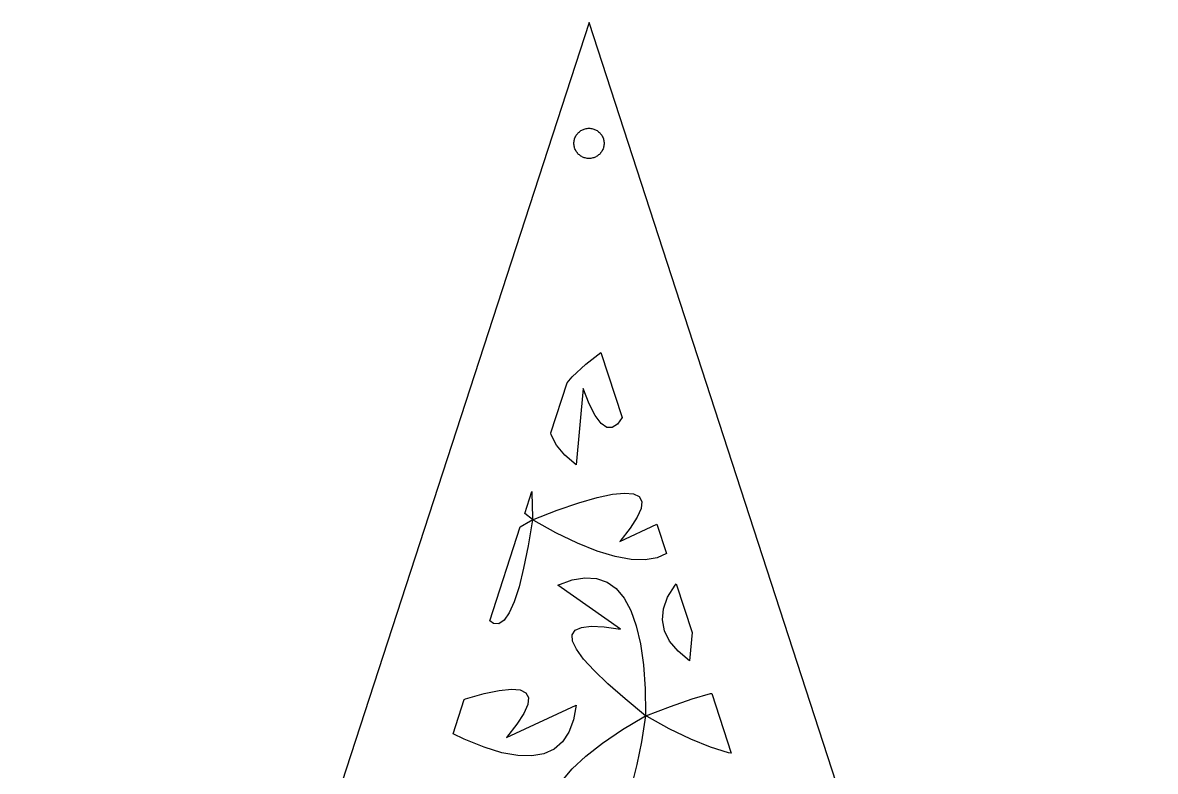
# Model space of a CAD drawing. Header units: metres. Extents: x -75 to 75, y 0 to 231.
# Drawn here: x -75 to 75, y 131.6 to 230.8 of the extents above; entities that cross this region are included whole.
import ezdxf

# ---------------------------------------------------------------- set-up
doc = ezdxf.new("R2010")
doc.units = ezdxf.units.M

msp = doc.modelspace()

# ---------------------------------------------------------------- linework, layer by layer
for p, q in [((0, 230.826), (-75, 0)), ((75, 0), (0, 230.826)), ((-1.68864, 215.898), (-1.61803, 216.002)), ((-1.61803, 216.002), (-1.54102, 216.101)), ((-1.54102, 216.101), (-1.45793, 216.195)), ((-1.45793, 216.195), (-1.36908, 216.284)), ((-1.36908, 216.284), (-1.27484, 216.367)), ((-1.27484, 216.367), (-1.17557, 216.444)), ((-1.17557, 216.444), (-1.07164, 216.515)), ((-1.07164, 216.515), (-0.963501, 216.579)), ((-0.963501, 216.579), (-0.851547, 216.636)), ((-0.851547, 216.636), (-0.736237, 216.686)), ((-0.736237, 216.686), (-0.618027, 216.728)), ((-0.618027, 216.728), (-0.497375, 216.763)), ((-0.497375, 216.763), (-0.374756, 216.791)), ((-0.374756, 216.791), (-0.250656, 216.81)), ((-0.250656, 216.81), (-0.12558, 216.822)), ((-0.12558, 216.822), (0, 216.826)), ((0, 216.826), (0.12558, 216.822)), ((0.12558, 216.822), (0.250656, 216.81)), ((0.250656, 216.81), (0.374756, 216.791)), ((0.374756, 216.791), (0.497375, 216.763)), ((0.497375, 216.763), (0.618027, 216.728)), ((0.618027, 216.728), (0.736237, 216.686)), ((0.736237, 216.686), (0.851547, 216.636)), ((0.851547, 216.636), (0.963501, 216.579)), ((0.963501, 216.579), (1.07164, 216.515)), ((1.07164, 216.515), (1.17557, 216.444)), ((1.17557, 216.444), (1.27484, 216.367)), ((1.27484, 216.367), (1.36908, 216.284)), ((1.36908, 216.284), (1.45793, 216.195)), ((1.45793, 216.195), (1.54102, 216.101)), ((1.54102, 216.101), (1.61803, 216.002)), ((1.61803, 216.002), (1.68864, 215.898)), ((-2, 214.826), (-1.99605, 214.952)), ((-1.99605, 214.701), (-2, 214.826)), ((-1.99605, 214.952), (-1.98422, 215.077)), ((-1.98422, 214.576), (-1.99605, 214.701)), ((-1.98422, 215.077), (-1.96457, 215.201)), ((-1.96457, 214.451), (-1.98422, 214.576)), ((-1.96457, 215.201), (-1.93716, 215.324)), ((-1.93716, 215.324), (-1.9021, 215.444)), ((-1.9021, 215.444), (-1.85954, 215.562)), ((-1.85954, 215.562), (-1.80965, 215.678)), ((-1.80965, 215.678), (-1.75261, 215.79)), ((-1.75261, 215.79), (-1.68864, 215.898)), ((1.68864, 215.898), (1.75261, 215.79)), ((1.75261, 215.79), (1.80965, 215.678)), ((1.80965, 215.678), (1.85954, 215.562)), ((1.85954, 215.562), (1.9021, 215.444)), ((1.9021, 215.444), (1.93716, 215.324)), ((1.93716, 215.324), (1.96457, 215.201)), ((1.96457, 215.201), (1.98422, 215.077)), ((1.98422, 214.576), (1.96457, 214.451)), ((1.98422, 215.077), (1.99605, 214.952)), ((1.99605, 214.701), (1.98422, 214.576)), ((1.99605, 214.952), (2, 214.826)), ((2, 214.826), (1.99605, 214.701)), ((-1.93716, 214.329), (-1.96457, 214.451)), ((-1.9021, 214.208), (-1.93716, 214.329)), ((-1.85954, 214.09), (-1.9021, 214.208)), ((-1.80965, 213.975), (-1.85954, 214.09)), ((-1.75261, 213.863), (-1.80965, 213.975)), ((-1.68864, 213.755), (-1.75261, 213.863)), ((-1.61803, 213.651), (-1.68864, 213.755)), ((-1.54102, 213.551), (-1.61803, 213.651)), ((-1.45793, 213.457), (-1.54102, 213.551)), ((-1.36908, 213.368), (-1.45793, 213.457)), ((-1.27484, 213.285), (-1.36908, 213.368)), ((-1.17557, 213.208), (-1.27484, 213.285)), ((-1.07164, 213.138), (-1.17557, 213.208)), ((-0.963501, 213.074), (-1.07164, 213.138)), ((-0.851547, 213.017), (-0.963501, 213.074)), ((-0.736237, 212.967), (-0.851547, 213.017)), ((0.851547, 213.017), (0.736237, 212.967)), ((0.963501, 213.074), (0.851547, 213.017)), ((1.07164, 213.138), (0.963501, 213.074)), ((1.17557, 213.208), (1.07164, 213.138)), ((1.27484, 213.285), (1.17557, 213.208)), ((1.36908, 213.368), (1.27484, 213.285)), ((1.45793, 213.457), (1.36908, 213.368)), ((1.54102, 213.551), (1.45793, 213.457)), ((1.61803, 213.651), (1.54102, 213.551)), ((1.68864, 213.755), (1.61803, 213.651)), ((1.75261, 213.863), (1.68864, 213.755)), ((1.80965, 213.975), (1.75261, 213.863)), ((1.85954, 214.09), (1.80965, 213.975)), ((1.9021, 214.208), (1.85954, 214.09)), ((1.93716, 214.329), (1.9021, 214.208)), ((1.96457, 214.451), (1.93716, 214.329)), ((-0.618027, 212.924), (-0.736237, 212.967)), ((-0.497375, 212.889), (-0.618027, 212.924)), ((-0.374756, 212.862), (-0.497375, 212.889)), ((-0.250656, 212.842), (-0.374756, 212.862)), ((-0.12558, 212.83), (-0.250656, 212.842)), ((0, 212.826), (-0.12558, 212.83)), ((0.12558, 212.83), (0, 212.826)), ((0.250656, 212.842), (0.12558, 212.83)), ((0.374756, 212.862), (0.250656, 212.842)), ((0.497375, 212.889), (0.374756, 212.862)), ((0.618027, 212.924), (0.497375, 212.889)), ((0.736237, 212.967), (0.618027, 212.924)), ((-0.413818, 185.575), (1.57997, 187.131)), ((1.57997, 187.131), (4.38652, 178.493)), ((-2.2197, 183.89), (-0.413818, 185.575)), ((-5.05196, 176.445), (-2.88861, 183.103)), ((-2.88861, 183.103), (-2.2197, 183.89)), ((-0.778656, 182.333), (-1.69556, 172.221)), ((0.042114, 180.287), (-0.778656, 182.333)), ((0.834503, 178.751), (0.042114, 180.287)), ((1.60355, 177.717), (0.834503, 178.751)), ((2.3497, 177.184), (1.60355, 177.717)), ((3.07205, 177.15), (2.3497, 177.184)), ((3.77197, 177.617), (3.07205, 177.15)), ((4.38652, 178.493), (3.77197, 177.617)), ((-5.00885, 176.219), (-5.05196, 176.445)), ((-4.319, 174.835), (-5.00885, 176.219)), ((-3.21304, 173.502), (-4.319, 174.835)), ((-1.69556, 172.221), (-3.21304, 173.502)), ((-8.51559, 165.785), (-7.57648, 168.675)), ((-7.57648, 168.675), (-7.565, 168.515)), ((-7.565, 168.515), (-7.5032, 165.245)), ((1.09955, 167.882), (3.12103, 168.318)), ((3.12103, 168.318), (4.72046, 168.485)), ((4.72046, 168.485), (5.89691, 168.382)), ((5.89691, 168.382), (6.65039, 168.009)), ((6.65039, 168.009), (6.98227, 167.367)), ((-4.21005, 166.197), (-1.34399, 167.175)), ((-1.34399, 167.175), (1.09955, 167.882)), ((6.98227, 167.367), (6.89301, 166.454)), ((-7.5032, 164.959), (-8.51559, 165.785)), ((-7.5032, 165.245), (-7.5032, 164.959)), ((-7.49268, 164.951), (-4.21005, 166.197)), ((6.38168, 165.271), (5.4483, 163.816)), ((6.89301, 166.454), (6.38168, 165.271)), ((-13.1399, 151.553), (-9.09871, 163.991)), ((-9.09871, 163.991), (-7.72568, 164.818)), ((-7.50412, 164.947), (-8.06671, 161.48)), ((-7.72568, 164.818), (-7.50412, 164.947)), ((-7.29309, 164.835), (-7.49268, 164.951)), ((-4.38171, 163.227), (-7.29309, 164.835)), ((4.08646, 162.082), (8.98288, 164.347)), ((5.4483, 163.816), (4.08646, 162.082)), ((8.98288, 164.347), (10.2472, 160.456)), ((-1.51611, 161.835), (-4.38171, 163.227)), ((-8.06671, 161.48), (-8.65311, 158.509)), ((1.09726, 160.778), (-1.51611, 161.835)), ((3.45932, 160.056), (1.09726, 160.778)), ((5.56961, 159.669), (3.45932, 160.056)), ((7.4295, 159.619), (5.56961, 159.669)), ((9.03625, 159.902), (7.4295, 159.619)), ((10.2472, 160.456), (9.03625, 159.902)), ((-8.65311, 158.509), (-9.26239, 156.039)), ((-9.26239, 156.039), (-9.89548, 154.071)), ((-4.10797, 156.291), (-2.23938, 156.965)), ((4.19174, 150.441), (-4.10797, 156.291)), ((-2.23938, 156.965), (-0.531464, 157.256)), ((-0.531464, 157.256), (1.01212, 157.161)), ((1.01212, 157.161), (2.39044, 156.682)), ((2.39044, 156.682), (3.60535, 155.817)), ((10.4169, 154.689), (11.3905, 156.274)), ((11.3905, 156.274), (11.5463, 156.458)), ((11.5463, 156.458), (13.6452, 149.998)), ((3.60535, 155.817), (4.65454, 154.567)), ((4.65454, 154.567), (5.53986, 152.931)), ((9.8584, 153.156), (10.4169, 154.689)), ((-9.89548, 154.071), (-10.5505, 152.602)), ((9.71741, 151.671), (9.8584, 153.156)), ((-12.6503, 151.203), (-13.1399, 151.553)), ((-11.228, 151.636), (-11.9279, 151.169)), ((-10.5505, 152.602), (-11.228, 151.636)), ((5.53986, 152.931), (6.26083, 150.91)), ((9.99115, 150.239), (9.71741, 151.671)), ((-11.9279, 151.169), (-12.6503, 151.203)), ((-2.22244, 149.698), (-1.83243, 150.306)), ((-1.83243, 150.306), (-0.997925, 150.685)), ((-0.997925, 150.685), (0.283356, 150.834)), ((0.283356, 150.834), (2.00958, 150.753)), ((2.00958, 150.753), (4.19174, 150.441)), ((6.26083, 150.91), (6.81702, 148.503)), ((10.681, 148.854), (9.99115, 150.239)), ((-2.16843, 148.858), (-2.22244, 149.698)), ((-1.66992, 147.788), (-2.16843, 148.858)), ((6.81702, 148.503), (7.20795, 145.712)), ((11.787, 147.521), (10.681, 148.854)), ((13.6452, 149.998), (13.3044, 146.24)), ((-0.726471, 146.487), (-1.66992, 147.788)), ((13.3044, 146.24), (11.787, 147.521)), ((0.662384, 144.954), (-0.726471, 146.487)), ((7.20795, 145.712), (7.435, 142.534)), ((2.4971, 143.191), (0.662384, 144.954)), ((-11.879, 142.337), (-10.2795, 142.504)), ((-10.2795, 142.504), (-9.10309, 142.401)), ((4.77676, 141.198), (2.4971, 143.191)), ((7.435, 142.534), (7.4968, 139.264)), ((-18.0056, 136.578), (-16.526, 141.132)), ((-16.526, 141.132), (-16.344, 141.194)), ((-16.344, 141.194), (-13.9005, 141.901)), ((-13.9005, 141.901), (-11.879, 142.337)), ((-9.10309, 142.401), (-8.34961, 142.028)), ((-8.34961, 142.028), (-8.01773, 141.386)), ((-8.01773, 141.386), (-8.10699, 140.473)), ((7.4968, 138.978), (4.77676, 141.198)), ((10.7899, 140.216), (13.656, 141.194)), ((13.656, 141.194), (16.0995, 141.901)), ((16.0995, 141.901), (16.2645, 141.937)), ((16.2645, 141.937), (18.8416, 134.005)), ((-10.9135, 136.102), (-1.69693, 140.364)), ((-8.10699, 140.473), (-8.61832, 139.29)), ((-1.69693, 140.364), (-2.04758, 138.409)), ((7.50732, 138.97), (10.7899, 140.216)), ((-8.61832, 139.29), (-9.5517, 137.835)), ((-2.04758, 138.409), (-2.64954, 136.784)), ((4.44717, 137.133), (7.27432, 138.838)), ((7.49588, 138.966), (6.93329, 135.5)), ((7.27432, 138.838), (7.49588, 138.966)), ((7.4968, 139.264), (7.4968, 138.978)), ((7.70691, 138.854), (7.50732, 138.97)), ((10.6183, 137.246), (7.70691, 138.854)), ((-16.5161, 135.854), (-18.0056, 136.578)), ((-9.5517, 137.835), (-10.9135, 136.102)), ((-2.64954, 136.784), (-3.50327, 135.495)), ((1.80862, 135.348), (4.44717, 137.133)), ((13.4839, 135.854), (10.6183, 137.246)), ((-13.9027, 134.797), (-16.5161, 135.854)), ((-3.50327, 135.495), (-4.60693, 134.541)), ((-0.413818, 133.613), (1.80862, 135.348)), ((6.93329, 135.5), (6.34689, 132.528)), ((16.0973, 134.797), (13.4839, 135.854)), ((-11.5407, 134.075), (-13.9027, 134.797)), ((-9.43039, 133.689), (-11.5407, 134.075)), ((-7.5705, 133.638), (-9.43039, 133.689)), ((-5.96375, 133.922), (-7.5705, 133.638)), ((-4.60693, 134.541), (-5.96375, 133.922)), ((-2.2197, 131.929), (-0.413818, 133.613)), ((18.4593, 134.075), (16.0973, 134.797)), ((18.8416, 134.005), (18.4593, 134.075)), ((6.34689, 132.528), (5.73761, 130.058)), ((-3.60947, 130.293), (-2.2197, 131.929))]:
    msp.add_line(p, q)

doc.saveas('drawing.dxf')
